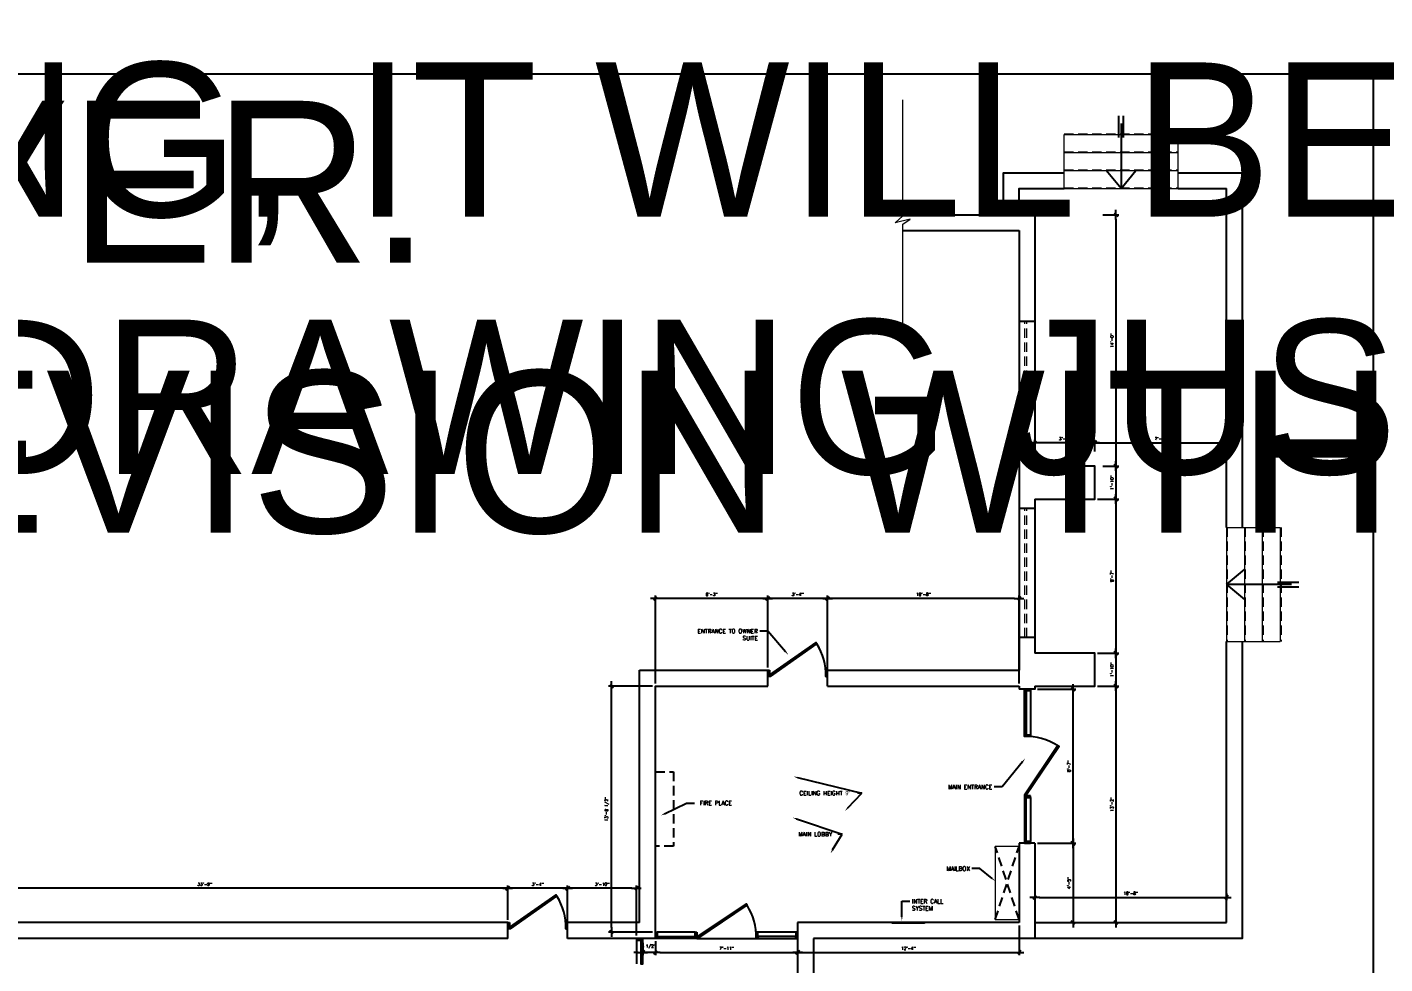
# Model space of a CAD drawing. Header units: inches. Extents: x -11160 to 9368, y -3485 to 2663.
# Drawn here: x 102 to 1009, y -458 to 168 of the extents above; entities that cross this region are included whole.
import ezdxf
from ezdxf import colors
from ezdxf.entities.mleader import LeaderData, LeaderLine
from ezdxf.enums import TextEntityAlignment as Align
from ezdxf.math import Vec2, Vec3

# ---------------------------------------------------------------- set-up
doc = ezdxf.new("R2018")
doc.units = ezdxf.units.IN
doc.header["$MEASUREMENT"] = 0
doc.linetypes.add('HIDDEN', pattern=[0.375, 0.25, -0.125])
for name, color, linetype in [('A-WALL', 4, 'Continuous'), ('A-WINDOW', 1, 'Continuous'), ('I-Anno-Code', 2, 'Continuous'), ('MD-FF-HATCH-6', 8, 'Continuous'), ('SM-FF-HATCH', 8, 'Continuous'), ('SM-RCP-LIGHT', 2, 'Continuous'), ('SM-RCP-TEXT', 2, 'Continuous'), ('YP-DOOR', 1, 'Continuous')]:
    doc.layers.add(name, color=color, linetype=linetype)
doc.layers.add('D-D FLOOR', color=2, linetype='Continuous', lineweight=9)
doc.layers.add('I-8-Gray', color=1, linetype='Continuous', lineweight=9)
doc.styles.add('SM-LEADER-00', font='romans.shx')
doc.styles.add('SMI-24', font='romans.shx', dxfattribs={"height": 2})
doc.dimstyles.new('SMI-24', dxfattribs={"dimscale": 24, "dimtxt": 2, "dimasz": 0.125, "dimexe": 0.078125, "dimexo": 0.078125, "dimgap": 0.0625, "dimtad": 1, "dimdec": 3, "dimrnd": 0.25, "dimzin": 3, "dimdsep": 46, "dimlunit": 4, "dimtxsty": 'SMI-24', "dimblk": 'SMI-thick', "dimcen": 0.09375, "dimclrd": 1, "dimclre": 1, "dimclrt": 2, "dimadec": 0, "dimazin": 0, "dimtfac": 0.09375, "dimtdec": 3, "dimtmove": 2, "dimatfit": 3, "dimfxl": 0.078125, "dimfrac": 2, "dimtolj": 1, "dimtzin": 3, "dimarcsym": 0})

# ---------------------------------------------------------------- blocks, each defined once
blk = doc.blocks.new('*U137')
at = {"layer": 'I-Anno-Code', "lineweight": 30, "flags": 104}
blk.add_attdef('Text', text='', height=2, dxfattribs=at).set_placement((1.55, 1.03), align=Align.TOP_LEFT)
blk = doc.blocks.new('SMI-thick')
at = {"color": 0, "linetype": 'Continuous'}
blk.add_line((-1.08, 0), (1.08, 0), dxfattribs=at)
at = {"color": 4, "linetype": 'Continuous'}
blk.add_line((0.39, 0.39), (-0.39, -0.39), dxfattribs=at)
blk = doc.blocks.new('*D234')
at = {"layer": 'A-WALL', "color": 1, "lineweight": -2, "transparency": 16777216}
for p, q in [((777.12, -274.37), (802.64, -274.37)), ((800.76, -374.37), (800.76, -277.37)), ((777.12, -377.37), (802.64, -377.37))]:
    blk.add_line(p, q, dxfattribs=at)
at = {"layer": 'Defpoints', "color": 0, "transparency": 16777216}
for p in [(775.25, -274.37), (800.76, -274.37), (775.25, -377.37)]:
    blk.add_point(p, dxfattribs=at)
at = {"layer": 'A-WALL', "color": 1, "lineweight": -2, "transparency": 16777216, "xscale": 3, "yscale": 3, "zscale": 3}
for p, rotation in [((800.76, -274.37), 90), ((800.76, -377.37), 270)]:
    blk.add_blockref('SMI-thick', p, dxfattribs=dict(at, rotation=rotation))
at = {"layer": 'A-WALL', "color": 2, "transparency": 16777216, "insert": (798.07, -325.87), "char_height": 2, "attachment_point": 5, "rotation": 90, "style": 'SMI-24'}
blk.add_mtext('\\A1;8\'-7"', dxfattribs=at)
blk = doc.blocks.new('*D235')
at = {"layer": 'A-WALL', "color": 1, "lineweight": -2, "transparency": 16777216}
for p, q in [((777.12, -377.37), (802.64, -377.37)), ((800.76, -380.37), (800.76, -427.37)), ((777.12, -430.37), (802.64, -430.37))]:
    blk.add_line(p, q, dxfattribs=at)
at = {"layer": 'Defpoints', "color": 0, "transparency": 16777216}
for p in [(775.25, -377.37), (775.25, -430.37), (800.76, -430.37)]:
    blk.add_point(p, dxfattribs=at)
at = {"layer": 'A-WALL', "color": 1, "lineweight": -2, "transparency": 16777216, "xscale": 3, "yscale": 3, "zscale": 3}
for p, rotation in [((800.76, -377.37), 90), ((800.76, -430.37), 270)]:
    blk.add_blockref('SMI-thick', p, dxfattribs=dict(at, rotation=rotation))
at = {"layer": 'A-WALL', "color": 2, "transparency": 16777216, "insert": (798.07, -403.87), "char_height": 2, "attachment_point": 5, "rotation": 90, "style": 'SMI-24'}
blk.add_mtext('\\A1;4\'-5"', dxfattribs=at)
blk = doc.blocks.new('*D237')
at = {"layer": 'A-WALL', "color": 1, "lineweight": -2, "transparency": 16777216}
for p, q in [((820.74, 42.63), (831.34, 42.63)), ((829.47, 39.63), (829.47, -122.37)), ((820.74, -125.37), (831.34, -125.37))]:
    blk.add_line(p, q, dxfattribs=at)
at = {"layer": 'Defpoints', "color": 0, "transparency": 16777216}
for p in [(818.86, 42.63), (818.86, -125.37), (829.47, -125.37)]:
    blk.add_point(p, dxfattribs=at)
at = {"layer": 'A-WALL', "color": 1, "lineweight": -2, "transparency": 16777216, "xscale": 3, "yscale": 3, "zscale": 3}
for p, rotation in [((829.47, 42.63), 90), ((829.47, -125.37), 270)]:
    blk.add_blockref('SMI-thick', p, dxfattribs=dict(at, rotation=rotation))
at = {"layer": 'A-WALL', "color": 2, "transparency": 16777216, "insert": (826.78, -41.37), "char_height": 2, "attachment_point": 5, "rotation": 90, "style": 'SMI-24'}
blk.add_mtext('\\A1;14\'-0"', dxfattribs=at)
blk = doc.blocks.new('*D238')
at = {"layer": 'A-WALL', "color": 1, "lineweight": -2, "transparency": 16777216}
for p, q in [((820.74, -125.37), (831.34, -125.37)), ((829.47, -128.37), (829.47, -144.37)), ((817.12, -147.37), (831.34, -147.37))]:
    blk.add_line(p, q, dxfattribs=at)
at = {"layer": 'Defpoints', "color": 0, "transparency": 16777216}
for p in [(818.86, -125.37), (815.25, -147.37), (829.47, -147.37)]:
    blk.add_point(p, dxfattribs=at)
at = {"layer": 'A-WALL', "color": 1, "lineweight": -2, "transparency": 16777216, "xscale": 3, "yscale": 3, "zscale": 3}
for p, rotation in [((829.47, -125.37), 90), ((829.47, -147.37), 270)]:
    blk.add_blockref('SMI-thick', p, dxfattribs=dict(at, rotation=rotation))
at = {"layer": 'A-WALL', "color": 2, "transparency": 16777216, "insert": (826.78, -136.37), "char_height": 2, "attachment_point": 5, "rotation": 90, "style": 'SMI-24'}
blk.add_mtext('\\A1;1\'-10"', dxfattribs=at)
blk = doc.blocks.new('*D239')
at = {"layer": 'A-WALL', "color": 1, "lineweight": -2, "transparency": 16777216}
for p, q in [((817.12, -147.37), (831.34, -147.37)), ((829.47, -150.37), (829.47, -247.37)), ((817.12, -250.37), (831.34, -250.37))]:
    blk.add_line(p, q, dxfattribs=at)
at = {"layer": 'Defpoints', "color": 0, "transparency": 16777216}
for p in [(815.25, -147.37), (815.25, -250.37), (829.47, -250.37)]:
    blk.add_point(p, dxfattribs=at)
at = {"layer": 'A-WALL', "color": 1, "lineweight": -2, "transparency": 16777216, "xscale": 3, "yscale": 3, "zscale": 3}
for p, rotation in [((829.47, -147.37), 90), ((829.47, -250.37), 270)]:
    blk.add_blockref('SMI-thick', p, dxfattribs=dict(at, rotation=rotation))
at = {"layer": 'A-WALL', "color": 2, "transparency": 16777216, "insert": (826.78, -198.87), "char_height": 2, "attachment_point": 5, "rotation": 90, "style": 'SMI-24'}
blk.add_mtext('\\A1;8\'-7"', dxfattribs=at)
blk = doc.blocks.new('*D240')
at = {"layer": 'A-WALL', "color": 1, "lineweight": -2, "transparency": 16777216}
for p, q in [((817.12, -250.37), (831.34, -250.37)), ((829.47, -253.37), (829.47, -269.37)), ((817.12, -272.37), (831.34, -272.37))]:
    blk.add_line(p, q, dxfattribs=at)
at = {"layer": 'Defpoints', "color": 0, "transparency": 16777216}
for p in [(815.25, -250.37), (815.25, -272.37), (829.47, -272.37)]:
    blk.add_point(p, dxfattribs=at)
at = {"layer": 'A-WALL', "color": 1, "lineweight": -2, "transparency": 16777216, "xscale": 3, "yscale": 3, "zscale": 3}
for p, rotation in [((829.47, -250.37), 90), ((829.47, -272.37), 270)]:
    blk.add_blockref('SMI-thick', p, dxfattribs=dict(at, rotation=rotation))
at = {"layer": 'A-WALL', "color": 2, "transparency": 16777216, "insert": (826.78, -261.37), "char_height": 2, "attachment_point": 5, "rotation": 90, "style": 'SMI-24'}
blk.add_mtext('\\A1;1\'-10"', dxfattribs=at)
blk = doc.blocks.new('*D241')
at = {"layer": 'A-WALL', "color": 1, "lineweight": -2, "transparency": 16777216}
for p, q in [((817.12, -272.37), (831.34, -272.37)), ((829.47, -275.37), (829.47, -427.37)), ((817.12, -430.37), (831.34, -430.37))]:
    blk.add_line(p, q, dxfattribs=at)
at = {"layer": 'Defpoints', "color": 0, "transparency": 16777216}
for p in [(815.25, -272.37), (815.25, -430.37), (829.47, -430.37)]:
    blk.add_point(p, dxfattribs=at)
at = {"layer": 'A-WALL', "color": 1, "lineweight": -2, "transparency": 16777216, "xscale": 3, "yscale": 3, "zscale": 3}
for p, rotation in [((829.47, -272.37), 90), ((829.47, -430.37), 270)]:
    blk.add_blockref('SMI-thick', p, dxfattribs=dict(at, rotation=rotation))
at = {"layer": 'A-WALL', "color": 2, "transparency": 16777216, "insert": (826.78, -351.37), "char_height": 2, "attachment_point": 5, "rotation": 90, "style": 'SMI-24'}
blk.add_mtext('\\A1;13\'-2"', dxfattribs=at)
blk = doc.blocks.new('*D242')
at = {"layer": 'A-WALL', "color": 1, "lineweight": -2, "transparency": 16777216}
for p, q in [((775.25, -411.03), (775.25, -415.39)), ((778.25, -413.52), (900.25, -413.52)), ((903.25, -411.03), (903.25, -415.39))]:
    blk.add_line(p, q, dxfattribs=at)
at = {"layer": 'Defpoints', "color": 0, "transparency": 16777216}
for p in [(775.25, -409.15), (903.25, -409.15), (903.25, -413.52)]:
    blk.add_point(p, dxfattribs=at)
at = {"layer": 'A-WALL', "color": 1, "lineweight": -2, "transparency": 16777216, "xscale": 3, "yscale": 3, "zscale": 3, "rotation": 180}
blk.add_blockref('SMI-thick', (775.25, -413.52), dxfattribs=at)
at = {"layer": 'A-WALL', "color": 1, "lineweight": -2, "transparency": 16777216, "xscale": 3, "yscale": 3, "zscale": 3}
blk.add_blockref('SMI-thick', (903.25, -413.52), dxfattribs=at)
at = {"layer": 'A-WALL', "color": 2, "transparency": 16777216, "insert": (839.25, -410.83), "char_height": 2, "attachment_point": 5, "style": 'SMI-24'}
blk.add_mtext('\\A1;10\'-8"', dxfattribs=at)
blk = doc.blocks.new('*D243')
at = {"layer": 'A-WALL', "color": 1, "lineweight": -2, "transparency": 16777216}
for p, q in [((775.25, -115.51), (775.25, -107.86)), ((815.25, -115.51), (815.25, -107.86)), ((812.25, -109.73), (778.25, -109.73))]:
    blk.add_line(p, q, dxfattribs=at)
at = {"layer": 'Defpoints', "color": 0, "transparency": 16777216}
for p in [(775.25, -109.73), (775.25, -117.39), (815.25, -117.39)]:
    blk.add_point(p, dxfattribs=at)
at = {"layer": 'A-WALL', "color": 1, "lineweight": -2, "transparency": 16777216, "xscale": 3, "yscale": 3, "zscale": 3, "rotation": 180}
blk.add_blockref('SMI-thick', (775.25, -109.73), dxfattribs=at)
at = {"layer": 'A-WALL', "color": 1, "lineweight": -2, "transparency": 16777216, "xscale": 3, "yscale": 3, "zscale": 3}
blk.add_blockref('SMI-thick', (815.25, -109.73), dxfattribs=at)
at = {"layer": 'A-WALL', "color": 2, "transparency": 16777216, "insert": (795.25, -107.04), "char_height": 2, "attachment_point": 5, "style": 'SMI-24'}
blk.add_mtext('\\A1;3\'-4"', dxfattribs=at)
blk = doc.blocks.new('*D244')
at = {"layer": 'A-WALL', "color": 1, "lineweight": -2, "transparency": 16777216}
for p, q in [((815.25, -115.51), (815.25, -107.86)), ((818.25, -109.73), (900.25, -109.73))]:
    blk.add_line(p, q, dxfattribs=at)
at = {"layer": 'Defpoints', "color": 0, "transparency": 16777216}
for p in [(815.25, -117.39), (903.25, -109.73), (903.25, -109.73)]:
    blk.add_point(p, dxfattribs=at)
at = {"layer": 'A-WALL', "color": 1, "lineweight": -2, "transparency": 16777216, "xscale": 3, "yscale": 3, "zscale": 3, "rotation": 180}
blk.add_blockref('SMI-thick', (815.25, -109.73), dxfattribs=at)
at = {"layer": 'A-WALL', "color": 1, "lineweight": -2, "transparency": 16777216, "xscale": 3, "yscale": 3, "zscale": 3}
blk.add_blockref('SMI-thick', (903.25, -109.73), dxfattribs=at)
at = {"layer": 'A-WALL', "color": 2, "transparency": 16777216, "insert": (859.25, -107.04), "char_height": 2, "attachment_point": 5, "style": 'SMI-24'}
blk.add_mtext('\\A1;7\'-4"', dxfattribs=at)
blk = doc.blocks.new('*D245')
at = {"layer": 'A-WALL', "color": 1, "lineweight": -2, "transparency": 16777216}
for p, q in [((636.75, -270.5), (636.75, -211.89)), ((761.75, -213.76), (639.75, -213.76)), ((764.75, -270.5), (764.75, -211.89))]:
    blk.add_line(p, q, dxfattribs=at)
at = {"layer": 'Defpoints', "color": 0, "transparency": 16777216}
for p in [(636.75, -213.76), (636.75, -272.37), (764.75, -272.37)]:
    blk.add_point(p, dxfattribs=at)
at = {"layer": 'A-WALL', "color": 1, "lineweight": -2, "transparency": 16777216, "xscale": 3, "yscale": 3, "zscale": 3, "rotation": 180}
blk.add_blockref('SMI-thick', (636.75, -213.76), dxfattribs=at)
at = {"layer": 'A-WALL', "color": 1, "lineweight": -2, "transparency": 16777216, "xscale": 3, "yscale": 3, "zscale": 3}
blk.add_blockref('SMI-thick', (764.75, -213.76), dxfattribs=at)
at = {"layer": 'A-WALL', "color": 2, "transparency": 16777216, "insert": (700.75, -211.07), "char_height": 2, "attachment_point": 5, "style": 'SMI-24'}
blk.add_mtext('\\A1;10\'-8"', dxfattribs=at)
blk = doc.blocks.new('*D246')
at = {"layer": 'A-WALL', "color": 1, "lineweight": -2, "transparency": 16777216}
for p, q in [((596.75, -259.93), (596.75, -211.89)), ((633.75, -213.76), (599.75, -213.76)), ((636.75, -270.5), (636.75, -211.89))]:
    blk.add_line(p, q, dxfattribs=at)
at = {"layer": 'Defpoints', "color": 0, "transparency": 16777216}
for p in [(596.75, -213.76), (596.75, -261.81), (636.75, -272.37)]:
    blk.add_point(p, dxfattribs=at)
at = {"layer": 'A-WALL', "color": 1, "lineweight": -2, "transparency": 16777216, "xscale": 3, "yscale": 3, "zscale": 3, "rotation": 180}
blk.add_blockref('SMI-thick', (596.75, -213.76), dxfattribs=at)
at = {"layer": 'A-WALL', "color": 1, "lineweight": -2, "transparency": 16777216, "xscale": 3, "yscale": 3, "zscale": 3}
blk.add_blockref('SMI-thick', (636.75, -213.76), dxfattribs=at)
at = {"layer": 'A-WALL', "color": 2, "transparency": 16777216, "insert": (616.75, -211.07), "char_height": 2, "attachment_point": 5, "style": 'SMI-24'}
blk.add_mtext('\\A1;3\'-4"', dxfattribs=at)
blk = doc.blocks.new('*D247')
at = {"layer": 'A-WALL', "color": 1, "lineweight": -2, "transparency": 16777216}
for p, q in [((521.75, -270.5), (521.75, -211.89)), ((593.75, -213.76), (524.75, -213.76)), ((596.75, -259.93), (596.75, -211.89))]:
    blk.add_line(p, q, dxfattribs=at)
at = {"layer": 'Defpoints', "color": 0, "transparency": 16777216}
for p in [(521.75, -213.76), (596.75, -261.81), (521.75, -272.37)]:
    blk.add_point(p, dxfattribs=at)
at = {"layer": 'A-WALL', "color": 1, "lineweight": -2, "transparency": 16777216, "xscale": 3, "yscale": 3, "zscale": 3, "rotation": 180}
blk.add_blockref('SMI-thick', (521.75, -213.76), dxfattribs=at)
at = {"layer": 'A-WALL', "color": 1, "lineweight": -2, "transparency": 16777216, "xscale": 3, "yscale": 3, "zscale": 3}
blk.add_blockref('SMI-thick', (596.75, -213.76), dxfattribs=at)
at = {"layer": 'A-WALL', "color": 2, "transparency": 16777216, "insert": (559.25, -211.07), "char_height": 2, "attachment_point": 5, "style": 'SMI-24'}
blk.add_mtext('\\A1;6\'-3"', dxfattribs=at)
blk = doc.blocks.new('*D248')
at = {"layer": 'A-WALL', "color": 1, "lineweight": -2, "transparency": 16777216}
for p, q in [((519.87, -272.37), (490.48, -272.37)), ((492.35, -433.75), (492.35, -275.37)), ((519.87, -436.75), (490.48, -436.75))]:
    blk.add_line(p, q, dxfattribs=at)
at = {"layer": 'Defpoints', "color": 0, "transparency": 16777216}
for p in [(492.35, -272.37), (521.75, -272.37), (521.75, -436.75)]:
    blk.add_point(p, dxfattribs=at)
at = {"layer": 'A-WALL', "color": 1, "lineweight": -2, "transparency": 16777216, "xscale": 3, "yscale": 3, "zscale": 3}
for p, rotation in [((492.35, -272.37), 90), ((492.35, -436.75), 270)]:
    blk.add_blockref('SMI-thick', p, dxfattribs=dict(at, rotation=rotation))
at = {"layer": 'A-WALL', "color": 2, "transparency": 16777216, "insert": (489.33, -354.56), "char_height": 2, "attachment_point": 5, "rotation": 90, "style": 'SMI-24'}
blk.add_mtext('\\A1;13\'-8 1/2"', dxfattribs=at)
blk = doc.blocks.new('*D249')
at = {"layer": 'A-WALL', "color": 1, "lineweight": -2, "transparency": 16777216}
for p, q in [((463.06, -439.06), (463.06, -405.55)), ((506.06, -407.43), (466.06, -407.43)), ((509.06, -439.06), (509.06, -405.55))]:
    blk.add_line(p, q, dxfattribs=at)
at = {"layer": 'Defpoints', "color": 0, "transparency": 16777216}
for p in [(463.06, -407.43), (463.06, -440.93), (509.06, -440.93)]:
    blk.add_point(p, dxfattribs=at)
at = {"layer": 'A-WALL', "color": 1, "lineweight": -2, "transparency": 16777216, "xscale": 3, "yscale": 3, "zscale": 3, "rotation": 180}
blk.add_blockref('SMI-thick', (463.06, -407.43), dxfattribs=at)
at = {"layer": 'A-WALL', "color": 1, "lineweight": -2, "transparency": 16777216, "xscale": 3, "yscale": 3, "zscale": 3}
blk.add_blockref('SMI-thick', (509.06, -407.43), dxfattribs=at)
at = {"layer": 'A-WALL', "color": 2, "transparency": 16777216, "insert": (486.06, -404.74), "char_height": 2, "attachment_point": 5, "style": 'SMI-24'}
blk.add_mtext('\\A1;3\'-10"', dxfattribs=at)
blk = doc.blocks.new('*D250')
at = {"layer": 'A-WALL', "color": 1, "lineweight": -2, "transparency": 16777216}
for p, q in [((423.06, -428.5), (423.06, -405.55)), ((460.06, -407.43), (426.06, -407.43)), ((463.06, -439.06), (463.06, -405.55))]:
    blk.add_line(p, q, dxfattribs=at)
at = {"layer": 'Defpoints', "color": 0, "transparency": 16777216}
for p in [(423.06, -407.43), (423.06, -430.37), (463.06, -440.93)]:
    blk.add_point(p, dxfattribs=at)
at = {"layer": 'A-WALL', "color": 1, "lineweight": -2, "transparency": 16777216, "xscale": 3, "yscale": 3, "zscale": 3, "rotation": 180}
blk.add_blockref('SMI-thick', (423.06, -407.43), dxfattribs=at)
at = {"layer": 'A-WALL', "color": 1, "lineweight": -2, "transparency": 16777216, "xscale": 3, "yscale": 3, "zscale": 3}
blk.add_blockref('SMI-thick', (463.06, -407.43), dxfattribs=at)
at = {"layer": 'A-WALL', "color": 2, "transparency": 16777216, "insert": (443.06, -404.74), "char_height": 2, "attachment_point": 5, "style": 'SMI-24'}
blk.add_mtext('\\A1;3\'-4"', dxfattribs=at)
blk = doc.blocks.new('*D251')
at = {"layer": 'A-WALL', "color": 1, "lineweight": -2, "transparency": 16777216}
for p, q in [((18.06, -428.5), (18.06, -405.55)), ((420.06, -407.43), (21.06, -407.43)), ((423.06, -428.5), (423.06, -405.55))]:
    blk.add_line(p, q, dxfattribs=at)
at = {"layer": 'Defpoints', "color": 0, "transparency": 16777216}
for p in [(18.06, -407.43), (18.06, -430.37), (423.06, -430.37)]:
    blk.add_point(p, dxfattribs=at)
at = {"layer": 'A-WALL', "color": 1, "lineweight": -2, "transparency": 16777216, "xscale": 3, "yscale": 3, "zscale": 3, "rotation": 180}
blk.add_blockref('SMI-thick', (18.06, -407.43), dxfattribs=at)
at = {"layer": 'A-WALL', "color": 1, "lineweight": -2, "transparency": 16777216, "xscale": 3, "yscale": 3, "zscale": 3}
blk.add_blockref('SMI-thick', (423.06, -407.43), dxfattribs=at)
at = {"layer": 'A-WALL', "color": 2, "transparency": 16777216, "insert": (220.56, -404.74), "char_height": 2, "attachment_point": 5, "style": 'SMI-24'}
blk.add_mtext('\\A1;33\'-9"', dxfattribs=at)
blk = doc.blocks.new('*D298')
at = {"layer": 'A-WALL', "color": 1, "lineweight": -2, "transparency": 16777216}
for p, q in [((521.75, -442.81), (521.75, -452.13)), ((616.75, -442.81), (616.75, -452.13)), ((524.75, -450.25), (613.75, -450.25))]:
    blk.add_line(p, q, dxfattribs=at)
at = {"layer": 'Defpoints', "color": 0, "transparency": 16777216}
for p in [(521.75, -440.93), (616.75, -440.93), (616.75, -450.25)]:
    blk.add_point(p, dxfattribs=at)
at = {"layer": 'A-WALL', "color": 1, "lineweight": -2, "transparency": 16777216, "xscale": 3, "yscale": 3, "zscale": 3, "rotation": 180}
blk.add_blockref('SMI-thick', (521.75, -450.25), dxfattribs=at)
at = {"layer": 'A-WALL', "color": 1, "lineweight": -2, "transparency": 16777216, "xscale": 3, "yscale": 3, "zscale": 3}
blk.add_blockref('SMI-thick', (616.75, -450.25), dxfattribs=at)
at = {"layer": 'A-WALL', "color": 2, "transparency": 16777216, "insert": (569.25, -447.56), "char_height": 2, "attachment_point": 5, "style": 'SMI-24'}
blk.add_mtext('\\A1;7\'-11"', dxfattribs=at)
blk = doc.blocks.new('*D299')
at = {"layer": 'A-WALL', "color": 1, "lineweight": -2, "transparency": 16777216}
for p, q in [((764.75, -432.25), (764.75, -452.13)), ((616.75, -442.81), (616.75, -452.13)), ((619.75, -450.25), (761.75, -450.25))]:
    blk.add_line(p, q, dxfattribs=at)
at = {"layer": 'Defpoints', "color": 0, "transparency": 16777216}
for p in [(764.75, -430.37), (616.75, -440.93), (764.75, -450.25)]:
    blk.add_point(p, dxfattribs=at)
at = {"layer": 'A-WALL', "color": 1, "lineweight": -2, "transparency": 16777216, "xscale": 3, "yscale": 3, "zscale": 3, "rotation": 180}
blk.add_blockref('SMI-thick', (616.75, -450.25), dxfattribs=at)
at = {"layer": 'A-WALL', "color": 1, "lineweight": -2, "transparency": 16777216, "xscale": 3, "yscale": 3, "zscale": 3}
blk.add_blockref('SMI-thick', (764.75, -450.25), dxfattribs=at)
at = {"layer": 'A-WALL', "color": 2, "transparency": 16777216, "insert": (690.75, -447.56), "char_height": 2, "attachment_point": 5, "style": 'SMI-24'}
blk.add_mtext('\\A1;12\'-4"', dxfattribs=at)
blk = doc.blocks.new('*D300')
at = {"layer": 'A-WALL', "color": 1, "lineweight": -2, "transparency": 16777216}
for p, q in [((513.25, -443.99), (513.25, -452.13)), ((521.75, -442.81), (521.75, -452.13)), ((510.25, -450.25), (507.25, -450.25)), ((521.75, -450.25), (513.25, -450.25)), ((524.75, -450.25), (527.75, -450.25))]:
    blk.add_line(p, q, dxfattribs=at)
at = {"layer": 'Defpoints', "color": 0, "transparency": 16777216}
for p in [(513.25, -442.12), (521.75, -440.93), (513.25, -450.25)]:
    blk.add_point(p, dxfattribs=at)
at = {"layer": 'A-WALL', "color": 1, "lineweight": -2, "transparency": 16777216, "xscale": 3, "yscale": 3, "zscale": 3}
blk.add_blockref('SMI-thick', (513.25, -450.25), dxfattribs=at)
at = {"layer": 'A-WALL', "color": 1, "lineweight": -2, "transparency": 16777216, "xscale": 3, "yscale": 3, "zscale": 3, "rotation": 180}
blk.add_blockref('SMI-thick', (521.75, -450.25), dxfattribs=at)
at = {"layer": 'A-WALL', "color": 2, "transparency": 16777216, "insert": (517.12, -446.44), "char_height": 2, "attachment_point": 5, "style": 'SMI-24'}
blk.add_mtext('\\A1;8 1/2"', dxfattribs=at)

msp = doc.modelspace()

# ---------------------------------------------------------------- linework, layer by layer
at = {"layer": 'A-WALL'}
for p, q in [((687.1617, 42.6293), (775.24662, 42.6293)), ((687.11198, 32.1293), (764.74662, 32.1293)), ((764.74662, 32.1293), (764.74662, -261.80963)), ((764.74662, -28.51415), (775.24662, -28.51415)), ((764.74662, -114.58475), (775.24662, -114.58475)), ((764.74662, -153.51415), (775.24662, -153.51415)), ((764.74662, -239.58475), (775.24662, -239.58475)), ((511.18555, -430.3707), (511.18555, -261.80963)), ((511.18555, -261.80963), (596.74662, -261.80963)), ((764.74662, -272.3707), (764.74662, -274.3707)), ((764.74662, -377.3707), (764.74662, -430.3707)), ((775.24662, -377.3707), (764.74662, -377.3707)), ((423.06126, -430.3707), (18.06126, -430.3707)), ((423.06126, -440.93177), (423.06126, -430.3707)), ((511.18555, -430.3707), (463.06126, -430.3707)), ((463.06126, -440.93177), (463.06126, -430.3707)), ((423.06126, -440.93177), (18.06126, -440.93177)), ((521.74662, -440.93177), (463.06126, -440.93177)), ((549.43649, -440.93178), (589.05675, -440.93177)), ((775.24662, -440.93177), (627.30769, -440.93177))]:
    msp.add_line(p, q, dxfattribs=at)
at = {"layer": 'A-WALL', "color": 2}
msp.add_line((775.24662, -430.3707), (903.24662, -430.3707), dxfattribs=at)
for points in [[(754.24662, 42.6293), (754.24662, 70.65633), (794.75128, 70.65633)], [(871.00344, 70.65633), (913.74662, 70.65633), (913.74662, -166.32302)], [(764.74662, 42.6293), (764.74662, 60.15633), (794.75128, 60.15633)], [(871.00344, 60.15633), (903.24662, 60.15633)], [(903.24662, -166.32302), (903.24662, 60.15633)], [(913.74662, -242.57517), (913.74662, -440.93177), (775.24662, -440.93177)], [(903.24662, -430.3707), (903.24662, -242.57517)]]:
    msp.add_lwpolyline(points, dxfattribs=at)
at = {"layer": 'A-WALL'}
for points in [[(775.24662, 42.6293), (775.24662, -125.3707)], [(775.24662, -147.3707), (815.24662, -147.3707), (815.24662, -125.3707), (775.24662, -125.3707)], [(775.24662, -147.3707), (775.24662, -250.3707)], [(775.24662, -272.3707), (815.24662, -272.3707), (815.24662, -250.3707), (775.24662, -250.3707)], [(596.74662, -272.3707), (596.74662, -261.80963)], [(636.74662, -272.3707), (636.74662, -261.80963)], [(636.74662, -261.80963), (764.74662, -261.80963)], [(521.74662, -440.93177), (521.74662, -272.3707), (596.74662, -272.3707)], [(636.74662, -272.3707), (764.74662, -272.3707)], [(775.24662, -272.3707), (775.24662, -274.3707), (764.74662, -274.3707)], [(775.24662, -377.3707), (775.24662, -440.93177)], [(764.74662, -430.3707), (616.74662, -430.3707)], [(616.74662, -430.3707), (616.74662, -475.93177)], [(627.30769, -440.93177), (627.30769, -475.93177)]]:
    msp.add_lwpolyline(points, dxfattribs=at)
at = {"layer": 'A-WALL', "color": 8}
for centre, radius, start, end in [((596.67791, -264.88084), 38.91955, 358.48149077, 32.12821955), ((769.2978, -345.75119), 39.70483, 57.87178045, 91.51850923), ((422.99256, -433.44191), 38.91955, 358.48149077, 32.12821955), ((549.36639, -439.8796), 39.70483, 358.48149077, 32.12821955)]:
    msp.add_arc(centre, radius, start, end, dxfattribs=at)
at = {"layer": 'A-WINDOW', "color": 3}
for points in [[(597.90944, -261.80963), (597.90944, -265.9122), (596.74662, -265.9122), (596.74662, -261.80963)], [(635.5838, -261.80963), (635.5838, -265.9122), (636.74662, -265.9122), (636.74662, -261.80963)], [(772.43098, -275.55699), (768.24564, -275.55699), (768.24564, -274.3707), (772.43098, -274.3707)], [(772.43098, -306.06084), (768.24564, -306.06084), (768.24564, -304.87455), (772.43098, -304.87455)], [(772.43098, -345.6811), (768.24563, -345.6811), (768.24563, -346.86738), (772.43098, -346.86738)], [(772.43098, -376.23695), (768.24564, -376.23695), (768.24564, -377.3707), (772.43098, -377.3707)], [(424.22409, -430.3707), (424.22409, -434.47327), (423.06126, -434.47327), (423.06126, -430.3707)], [(461.89844, -430.3707), (461.89844, -434.47327), (463.06126, -434.47327), (463.06126, -430.3707)], [(509.06126, -442.11806), (513.24661, -442.11806), (513.24661, -440.93177), (509.06126, -440.93177)], [(522.88037, -436.74642), (522.88037, -440.93177), (521.74662, -440.93177), (521.74662, -436.74642)], [(549.43649, -436.74643), (549.43649, -440.93178), (548.2502, -440.93178), (548.2502, -436.74643)], [(589.05675, -436.74642), (589.05675, -440.93177), (590.24303, -440.93177), (590.24303, -436.74642)], [(615.56033, -436.74642), (615.56033, -440.93177), (616.74662, -440.93177), (616.74662, -436.74642)]]:
    msp.add_lwpolyline(points, close=True, dxfattribs=at)
at = {"layer": 'D-D FLOOR'}
for p, q in [((794.75128, 96.15633), (871.00344, 96.15633)), ((794.75128, 84.15633), (871.00344, 84.15633)), ((794.75128, 72.15633), (871.00344, 72.15633)), ((794.75128, 60.15633), (871.00344, 60.15633)), ((903.24662, -166.32302), (903.24662, -242.57517)), ((915.24662, -166.32302), (915.24662, -242.57517)), ((927.24662, -166.32302), (927.24662, -242.57517)), ((939.24662, -166.32302), (939.24662, -242.57517))]:
    msp.add_line(p, q, dxfattribs=at)
for points in [[(794.75128, 60.15633), (794.75128, 96.15633)], [(871.00344, 60.15633), (871.00344, 96.15633)], [(903.24662, -166.32302), (939.24662, -166.32302)], [(903.24662, -242.57517), (939.24662, -242.57517)]]:
    msp.add_lwpolyline(points, dxfattribs=at)
at = {"layer": 'Defpoints', "color": 6}
msp.add_lwpolyline([(-1452.05082, 136.80728), (1001.30141, 136.80728), (1001.30141, -856.72713), (-1452.05082, -856.72713)], close=True, dxfattribs=at)
at = {"layer": 'I-8-Gray', "linetype": 'HIDDEN', "ltscale": 25}
for p, q in [((794.75128, 96.65633), (871.00344, 96.65633)), ((794.75128, 84.65633), (871.00344, 84.65633)), ((794.75128, 72.65633), (871.00344, 72.65633)), ((794.75128, 60.65633), (871.00344, 60.65633)), ((768.57866, -114.58475), (768.57866, -28.51415)), ((769.99662, -114.58475), (769.99662, -28.51415)), ((768.57866, -239.58475), (768.57866, -153.51415)), ((769.99662, -239.58475), (769.99662, -153.51415)), ((903.74662, -166.32302), (903.74662, -242.57517)), ((915.74662, -166.32302), (915.74662, -242.57517)), ((927.74662, -166.32302), (927.74662, -242.57517)), ((939.74662, -166.32302), (939.74662, -242.57517))]:
    msp.add_line(p, q, dxfattribs=at)
at = {"layer": 'I-8-Gray'}
msp.add_lwpolyline([(687.11198, -36.28377), (687.11198, 36.38363), (691.85456, 39.67378), (681.99363, 37.24034), (687.1617, 41.81047), (687.1617, 119.46266)], dxfattribs=at)
for points in [[(748.81399, -379.43352), (748.81399, -428.3707), (764.74662, -428.3707), (764.74662, -379.43352)], [(680.01714, -429.82419), (701.4761, -429.82419), (701.4761, -430.91721), (680.01714, -430.91721)]]:
    msp.add_lwpolyline(points, close=True, dxfattribs=at)
at = {"layer": 'MD-FF-HATCH-6'}
for p, q in [((831.28939, 94.23151), (831.28939, 108.60426)), ((834.46533, 94.23151), (834.46533, 108.60426)), ((937.32179, -202.86113), (951.69454, -202.86113)), ((937.32179, -206.03706), (951.69454, -206.03706))]:
    msp.add_line(p, q, dxfattribs=at)
for points in [[(832.87736, 103.659), (832.87736, 60.15633)], [(832.87736, 60.15633), (822.94435, 72.15633)], [(832.87736, 60.15633), (842.81037, 72.15633)], [(903.24662, -204.44909), (915.24662, -194.51609)], [(946.74928, -204.44909), (903.24662, -204.44909)], [(903.24662, -204.44909), (915.24662, -214.3821)]]:
    msp.add_lwpolyline(points, dxfattribs=at)
at = {"layer": 'SM-FF-HATCH', "linetype": 'HIDDEN', "ltscale": 25}
for p, q in [((764.74662, -428.3707), (748.81399, -379.43352)), ((748.81399, -428.3707), (764.74662, -379.43352))]:
    msp.add_line(p, q, dxfattribs=at)
msp.add_lwpolyline([(521.74662, -329.72417), (533.80815, -329.72417), (533.80815, -379.39295), (521.74662, -379.39295)], close=True, dxfattribs=at)
at = {"layer": 'YP-DOOR'}
for p, q in [((772.43098, -275.55699), (772.43098, -304.87455)), ((772.43098, -346.86738), (772.43098, -376.23695)), ((509.06126, -442.11806), (509.06126, -457.93894)), ((548.2502, -436.74642), (522.88037, -436.74642)), ((615.56033, -436.74642), (590.24303, -436.74642))]:
    msp.add_line(p, q, dxfattribs=at)
for points in [[(597.90944, -264.87451), (598.6079, -265.9122), (629.63733, -244.18281), (628.97728, -243.18045)], [(768.24564, -275.55699), (769.54574, -275.55699), (769.54574, -304.87402), (768.24564, -304.87402)], [(769.30426, -345.6811), (768.24563, -344.96855), (790.41346, -312.12676), (791.43604, -312.80012)], [(768.24564, -376.23695), (769.54574, -376.23695), (769.54574, -346.86738), (768.24564, -346.86738)], [(424.22409, -433.43558), (424.92254, -434.47327), (455.95197, -412.74388), (455.29192, -411.74152)], [(549.43649, -439.87315), (550.14904, -440.93178), (582.99083, -418.76395), (582.31747, -417.74136)], [(513.24661, -442.11806), (511.94651, -442.11806), (511.94651, -457.93841), (513.24661, -457.93841)], [(522.88037, -440.93177), (522.88037, -439.63166), (548.2502, -439.63166), (548.2502, -440.93177)], [(615.56033, -440.93177), (615.56033, -439.63166), (590.24357, -439.63166), (590.24357, -440.93177)]]:
    msp.add_lwpolyline(points, close=True, dxfattribs=at)

# ---------------------------------------------------------------- block references
at = {"layer": 'SM-RCP-LIGHT'}
ref = msp.add_blockref('*U137', (-3556.24334, 658.16933), dxfattribs=dict(at, xscale=1.889763779527559, yscale=1.889763779527559, zscale=1.889763779527559))
lines = msp.add_mtext("{\\LNOTE:\\P}1. AFTER INSERTING ITEM TO YOUR DRAWING PUT IT INTO THE APPROPRIATE LAYER\\P2. NOTHING SUPPOSE TO BE IN LAYER '0' - LAYER '0' IS A SERVICE LAYER - IT IS DEDICATED FOR USAGE IN BLOCKS\\P3. LAYER 'SM-REVISION_#' IS A BASIC REVISION LAYER.\\PPLEASE, CREATE NEW LAYER FOR EVERY NEXT REVISION WITH THE CORRESPONDING NUMBER", dxfattribs={"layer": 'I-Anno-Code', "insert": (-3553.3077, 660.10914), "char_height": 108.24779206, "attachment_point": 1})
ref.add_attrib('Text', '', (-3553.3077, 660.10914), dxfattribs={"flags": 104}).embed_mtext(lines)
ref = msp.add_blockref('*U137', (-3230.10488, 658.16933), dxfattribs=dict(at, xscale=1.889763779527559, yscale=1.889763779527559, zscale=1.889763779527559))
lines = msp.add_mtext('{\\LNOTE:\\P}1. ALL BLOCKS ARE DEVELOPED AS METRIC DYNAMIC BLOCKS AND READY TO BE USED AS IS IN METRIC DRAWINGS THAT ARE IN 1:50 SCALE. \\P2. FOR USE IN METRIC DRAWINGS WITH DIFFERENT SCALE, JUST TEXT SCALE SHOULD BE ADJUSTED THRU DYNAMIC SCALE.\\P3. IF YOU INSERTING BLOCK IN IMPERIAL DRAWING, IT WILL BE AUTOMATICALLY RESCALED IN SIZE, BUT VISIBILITY SHOULD BE CHANGED TO IMPERIAL. DEFAULT TEXT SCALE IS 1/4"(48).\\P4. IF YOU USE OTHER SCALE IN YOUR IMPERIAL DRAWING JUST ADJUST TEXT SCALE THROUGH LOOK UP OPTIONS. ', dxfattribs={"layer": 'I-Anno-Code', "insert": (-3227.16924, 660.10914), "char_height": 103.12186616, "attachment_point": 1})
ref.add_attrib('Text', '', (-3227.16924, 660.10914), dxfattribs={"flags": 104}).embed_mtext(lines)

# ---------------------------------------------------------------- dimensions: what is measured, and where the dimension line sits
at = {"layer": 'A-WALL'}
for base, p1, p2, picture, middle in [((829.46831, -125.3707), (818.86265, 42.6293), (818.86265, -125.3707), '*D237', (826.77784, -41.3707)), ((829.46831, -147.3707), (818.86265, -125.3707), (815.24662, -147.3707), '*D238', (826.77784, -136.3707)), ((829.46831, -250.3707), (815.24662, -147.3707), (815.24662, -250.3707), '*D239', (826.77784, -198.8707)), ((829.46831, -272.3707), (815.24662, -250.3707), (815.24662, -272.3707), '*D240', (826.77784, -261.3707)), ((492.35084, -272.3707), (521.74662, -436.74642), (521.74662, -272.3707), '*D248', (489.32703, -354.55856)), ((800.76231, -274.3707), (775.24662, -377.3707), (775.24662, -274.3707), '*D234', (798.07183, -325.8707)), ((829.46831, -430.3707), (815.24662, -272.3707), (815.24662, -430.3707), '*D241', (826.77784, -351.3707)), ((800.76231, -430.3707), (775.24662, -377.3707), (775.24662, -430.3707), '*D235', (798.07183, -403.8707))]:
    dim = msp.add_linear_dim(base=base, p1=p1, p2=p2, angle=90, dimstyle='SMI-24', dxfattribs=at)
    dim.commit()
    dim.dimension.update_dxf_attribs({"geometry": picture, "text_midpoint": middle})
for base, p1, p2, picture, middle in [((775.24662, -109.73321), (815.24662, -117.38557), (775.24662, -117.38557), '*D243', (795.24662, -107.04273)), ((903.24662, -109.73321), (815.24662, -117.38557), (903.24662, -109.73321), '*D244', (859.24662, -107.04273)), ((521.74662, -213.76052), (596.74662, -261.80963), (521.74662, -272.3707), '*D247', (559.24662, -211.07004)), ((596.74662, -213.76052), (636.74662, -272.3707), (596.74662, -261.80963), '*D246', (616.74662, -211.07004)), ((636.74662, -213.76052), (764.74662, -272.3707), (636.74662, -272.3707), '*D245', (700.74662, -211.07004)), ((18.06126, -407.4295), (423.06126, -430.3707), (18.06126, -430.3707), '*D251', (220.56126, -404.73903)), ((423.06126, -407.4295), (463.06126, -440.93177), (423.06126, -430.3707), '*D250', (443.06126, -404.73903)), ((463.06126, -407.4295), (509.06126, -440.93177), (463.06126, -440.93177), '*D249', (486.06126, -404.73903)), ((903.24662, -413.51808), (775.24662, -409.15124), (903.24662, -409.15124), '*D242', (839.24662, -410.82761)), ((764.74662, -450.25461), (616.74662, -440.93177), (764.74662, -430.3707), '*D299', (690.74662, -447.56413)), ((616.74662, -450.25461), (521.74662, -440.93177), (616.74662, -440.93177), '*D298', (569.24662, -447.56413))]:
    dim = msp.add_linear_dim(base=base, p1=p1, p2=p2, dimstyle='SMI-24', dxfattribs=at)
    dim.commit()
    dim.dimension.update_dxf_attribs({"geometry": picture, "text_midpoint": middle})
dim = msp.add_linear_dim(base=(513.24661, -450.25461), p1=(521.74662, -440.93177), p2=(513.24661, -442.11806), dimstyle='SMI-24', dxfattribs=at)
dim.commit()
dim.dimension.update_dxf_attribs({"geometry": '*D300', "text_midpoint": (517.11582, -446.43956), "dimtype": 160})

# ---------------------------------------------------------------- leaders
at = {"layer": 'SM-RCP-TEXT'}
ml = msp.add_multileader_mtext('Standard', dxfattribs=at)
ml.set_content('ENTRANCE TO OWNER\\PSUITE ', color=256, style='SM-LEADER-00')
ml.set_leader_properties(color=1)
ml.build(insert=Vec2(0, 0))
ml.multileader.update_dxf_attribs({"dogleg_length": 3, "arrow_head_size": 2.8, "scale": 50})
ctx = ml.context
ctx.base_point, ctx.scale, ctx.char_height, ctx.arrow_head_size, ctx.landing_gap_size, ctx.plane_origin = Vec3(543.53822, -235.62551), 50, 2.8, 2.8, 1.4, Vec3(636.26768, -217.77751)
ctx.text_align_type = 2
notes = []
notes.append((ctx, [(0, (1, 1, 0), (596.88285, -235.62551), (-1, 0), 5.34463, [(0, [(610.54944, -251.47827)], 0, [])])]))
ctx.mtext.insert, ctx.mtext.width, ctx.mtext.alignment, ctx.mtext.flow_direction = Vec3(590.13822, -234.22551), 57.3412941, 3, 5
ml = msp.add_multileader_mtext('Standard', dxfattribs=at)
ml.set_content('LAUNDRY ROOM', color=256, style='SM-LEADER-00')
ml.set_leader_properties(color=1)
ml.build(insert=Vec2(0, 0))
ml.multileader.update_dxf_attribs({"dogleg_length": 3, "arrow_head_size": 2.8, "scale": 50})
ctx = ml.context
ctx.base_point, ctx.scale, ctx.char_height, ctx.arrow_head_size, ctx.landing_gap_size, ctx.plane_origin = Vec3(-101.1553, -271.29139), 50, 2.8, 2.8, 1.4, Vec3(-133.32668, -253.44339)
notes.append((ctx, [(1, (1, 1, 0), (-59.24872, -271.29139), (-1, 0), 6.97325, [(0, [(-99.64553, -260.25193)], 0, []), (1, [(-69.56134, -283.77059)], 0, [])])]))
ctx.mtext.insert, ctx.mtext.rotation, ctx.mtext.width, ctx.mtext.flow_direction = Vec3(-99.7553, -269.89139), 6.283185307, 57.3412941, 5
ml = msp.add_multileader_mtext('Standard', dxfattribs=at)
ml.set_content('MAIN ENTRANCE ', color=256, style='SM-LEADER-00')
ml.set_leader_properties(color=1)
ml.build(insert=Vec2(0, 0))
ml.multileader.update_dxf_attribs({"dogleg_length": 3, "arrow_head_size": 2.8, "scale": 50})
ctx = ml.context
ctx.base_point, ctx.scale, ctx.char_height, ctx.arrow_head_size, ctx.landing_gap_size, ctx.plane_origin = Vec3(712.68369, -339.72203), 50, 2.8, 2.8, 1.4, Vec3(792.87982, -321.87403)
ctx.text_align_type = 2
notes.append((ctx, [(0, (1, 1, 0), (753.49499, -339.72203), (-1, 0), 5.34463, [(0, [(768.80962, -320.68979)], 0, [])])]))
ctx.mtext.insert, ctx.mtext.width, ctx.mtext.alignment, ctx.mtext.flow_direction = Vec3(746.75036, -338.32203), 57.3412941, 3, 5
ml = msp.add_multileader_mtext('Standard', dxfattribs=at)
ml.set_content("CEILING HEIGHT {\\A1;\\Farchand|c0;\\W0.8;\\C2;9'}", color=256, style='SM-LEADER-00')
ml.set_leader_properties(color=1)
ml.build(insert=Vec2(0, 0))
ml.multileader.update_dxf_attribs({"dogleg_length": 3, "arrow_head_size": 2.8, "scale": 50})
ctx = ml.context
ctx.base_point, ctx.scale, ctx.char_height, ctx.arrow_head_size, ctx.landing_gap_size, ctx.plane_origin = Vec3(616.52395, -343.88133), 50, 2.8, 2.8, 1.4, Vec3(580.37932, -326.03333)
notes.append((ctx, [(1, (1, 1, 0), (659.73728, -343.88133), (-1, 0), 3, [(0, [(614.06047, -332.84186)], 0, []), (1, [(648.33772, -355.80341)], 0, [])])]))
ctx.mtext.insert, ctx.mtext.rotation, ctx.mtext.width, ctx.mtext.flow_direction = Vec3(617.92395, -342.48133), 6.283185307, 57.3412941, 5
ml = msp.add_multileader_mtext('Standard', dxfattribs=at)
ml.set_content('FIRE PLACE ', color=256, style='SM-LEADER-00')
ml.set_leader_properties(color=1)
ml.build(insert=Vec2(0, 0))
ml.multileader.update_dxf_attribs({"dogleg_length": 3, "arrow_head_size": 2.8, "scale": 50})
ctx = ml.context
ctx.base_point, ctx.scale, ctx.char_height, ctx.arrow_head_size, ctx.landing_gap_size, ctx.plane_origin = Vec3(547.81204, -350.52355), 50, 2.8, 2.8, 1.4, Vec3(611.7415, -332.67556)
ctx.text_align_type = 2
notes.append((ctx, [(1, (1, 1, 0), (542.46741, -350.52355), (1, 0), 5.34463, [(0, [(525.38614, -358.84629)], 0, [])])]))
ctx.mtext.insert, ctx.mtext.width, ctx.mtext.alignment, ctx.mtext.flow_direction = Vec3(572.81204, -349.12355), 57.3412941, 3, 5
ml = msp.add_multileader_mtext('Standard', dxfattribs=at)
ml.set_content('MAIN LOBBY', color=256, style='SM-LEADER-00')
ml.set_leader_properties(color=1)
ml.build(insert=Vec2(0, 0))
ml.multileader.update_dxf_attribs({"dogleg_length": 3, "arrow_head_size": 2.8, "scale": 50})
ctx = ml.context
ctx.base_point, ctx.scale, ctx.char_height, ctx.arrow_head_size, ctx.landing_gap_size, ctx.plane_origin = Vec3(615.85574, -371.25333), 50, 2.8, 2.8, 1.4, Vec3(579.71112, -353.40533)
notes.append((ctx, [(1, (1, 1, 0), (646.58908, -371.25333), (-1, 0), 3, [(0, [(613.39226, -360.21386)], 0, []), (1, [(638.69694, -384.21999)], 0, [])])]))
ctx.mtext.insert, ctx.mtext.rotation, ctx.mtext.width, ctx.mtext.flow_direction = Vec3(617.25574, -369.85333), 6.283185307, 57.3412941, 5
ml = msp.add_multileader_mtext('Standard', dxfattribs=at)
ml.set_content('JOINTER \\PROOM', color=256, style='SM-LEADER-00')
ml.set_leader_properties(color=1)
ml.build(insert=Vec2(0, 0))
ml.multileader.update_dxf_attribs({"dogleg_length": 3, "arrow_head_size": 2.8, "scale": 50})
ctx = ml.context
ctx.base_point, ctx.scale, ctx.char_height, ctx.arrow_head_size, ctx.landing_gap_size, ctx.plane_origin = Vec3(-164.63202, -398.91949), 50, 2.8, 2.8, 1.4, Vec3(-196.8034, -381.07149)
notes.append((ctx, [(1, (1, 1, 0), (-138.9921, -398.91949), (-1, 0), 6.97325, [(0, [(-163.12225, -387.88003)], 0, []), (1, [(-142.52122, -409.92405)], 0, [])])]))
ctx.mtext.insert, ctx.mtext.rotation, ctx.mtext.width, ctx.mtext.flow_direction = Vec3(-163.23202, -397.51949), 6.283185307, 57.3412941, 5
ml = msp.add_multileader_mtext('Standard', dxfattribs=at)
ml.set_content('MAILBOX ', color=256, style='SM-LEADER-00')
ml.set_leader_properties(color=1)
ml.build(insert=Vec2(0, 0))
ml.multileader.update_dxf_attribs({"dogleg_length": 3, "arrow_head_size": 2.8, "scale": 50})
ctx = ml.context
ctx.base_point, ctx.scale, ctx.char_height, ctx.arrow_head_size, ctx.landing_gap_size, ctx.plane_origin = Vec3(714.05888, -394.32987), 50, 2.8, 2.8, 1.4, Vec3(777.98834, -376.48187)
ctx.text_align_type = 2
notes.append((ctx, [(0, (1, 1, 0), (738.60351, -394.32987), (-1, 0), 5.34463, [(0, [(748.93748, -402.65261)], 0, [])])]))
ctx.mtext.insert, ctx.mtext.width, ctx.mtext.alignment, ctx.mtext.flow_direction = Vec3(731.85888, -392.92987), 57.3412941, 3, 5
ml = msp.add_multileader_mtext('Standard', dxfattribs=at)
ml.set_content('INTER CALL \\PSYSTEM ', color=256, style='SM-LEADER-00')
ml.set_leader_properties(color=1)
ml.build(insert=Vec2(0, 0))
ml.multileader.update_dxf_attribs({"dogleg_length": 3, "arrow_head_size": 2.8, "scale": 50})
ctx = ml.context
ctx.base_point, ctx.scale, ctx.char_height, ctx.arrow_head_size, ctx.landing_gap_size, ctx.plane_origin = Vec3(691.70193, -416.12451), 50, 2.8, 2.8, 1.4, Vec3(646.97247, -398.27651)
notes.append((ctx, [(0, (1, 1, 0), (686.35729, -416.12451), (1, 0), 5.34463, [(0, [(686.40466, -429.28259)], 0, [])])]))
ctx.mtext.insert, ctx.mtext.rotation, ctx.mtext.width, ctx.mtext.flow_direction = Vec3(693.10193, -414.72451), 6.283185307, 57.3412941, 5
for ctx, leaders in notes:
    for number, flags, end, landing, length, lines in leaders:
        leader = LeaderData()
        leader.index, (leader.has_last_leader_line, leader.has_dogleg_vector, leader.attachment_direction) = number, flags
        leader.last_leader_point, leader.dogleg_vector, leader.dogleg_length = Vec3(end), Vec3(landing), length
        for number, points, colour, breaks in lines:
            line = LeaderLine()
            line.index, line.vertices, line.color, line.breaks = number, Vec3.list(points), colors.encode_raw_color(colour), breaks
            leader.lines.append(line)
        ctx.leaders.append(leader)

doc.saveas('drawing.dxf')
